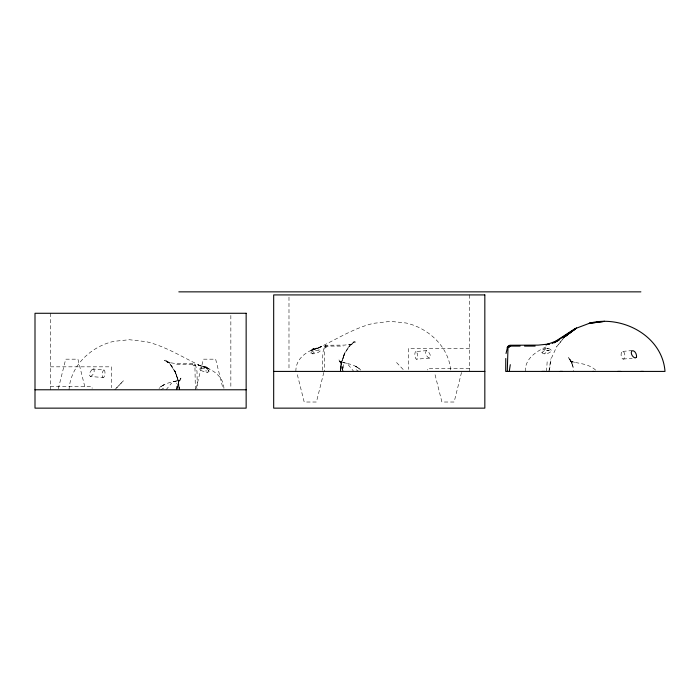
<?xml version="1.0" encoding="UTF-8"?>
<svg xmlns="http://www.w3.org/2000/svg" width="700" height="700" viewBox="0 0 700 700"><rect width="100%" height="100%" fill="white"/><g stroke="black" fill="none" stroke-linecap="round" stroke-linejoin="round"><path stroke-width="0.53" stroke-dasharray="3.5 2.62" d="M176.365 389.777L176.418 383.031M322.481 370.335L322.831 353.01L324.266 346.465L326.086 345.249L344.488 345.118L352.809 343.945L348.828 344.829L355.416 341.941L350.324 344.89L354.401 341.425L347.533 348.425L343.787 355.224L349.738 345.546L347.533 348.425M546.551 371.42L547.207 361.025M341.005 363.562L340.305 371.42L341.399 363.055L345.118 352.214L341.609 362.014L340.681 370.37M340.559 371.42L341.399 363.055L344.356 354.2L341.609 362.014L340.559 371.42L341.399 363.055M176.925 389.777L177.494 385.07L176.916 389.777L177.424 385.49L179.112 380.678L178.185 382.769L180.994 378.07L178.754 381.421L180.425 379.969C173.18 382.025 164.439 382.559 159.023 388.483M295.873 371.42C295.54 356.895 309.575 349.536 321.738 346.596L318.089 348.005C336.385 339.447 353.692 328.09 373.555 323.33L390.46 321.361L405.947 322.98C428.794 328.09 449.312 347.252 450.8 371.42M525.262 371.42C524.939 357.787 537.574 350.613 548.354 345.896M548.914 371.42L550.821 358.881M549.413 370.352L551.233 358.584L556.736 346.57L563.334 338.537M320.25 350.945C318.57 352.905 311.588 355.749 310.634 352.082C311.299 344.041 328.554 351.977 315.166 350.543M69.029 389.777C70.516 365.61 91.035 346.447 113.881 341.338L129.369 339.719L146.274 341.688C166.136 346.447 183.444 357.805 201.74 366.371L198.091 364.954C210.254 367.894 224.289 375.252 223.956 389.777M199.579 369.303C205.319 359.713 215.74 376.967 202.309 371C194.714 368.2 208.346 367.334 209.125 371.429M310.704 353.071L311.876 351.671L315.149 350.543M58.319 388.727L65.704 359.179L77.928 359.179L85.33 388.727M196.026 388.727L203.411 359.179L215.635 359.179L223.037 388.727M323.803 372.479L316.418 402.019L304.194 402.019L296.791 372.479M461.519 372.444L454.125 402.019L441.901 402.019L434.49 372.444M325.342 345.651L324.686 349.221L324.459 371.42M541.756 352.66L544.154 350.814L549.176 350.315C545.983 349.387 553.971 352.249 550.559 349.545C547.96 347.113 542.754 348.171 541.73 351.715C542.15 355.757 550.261 353.369 551.285 350.875M544.714 353.762L545.913 352.572M564.637 336.936L556.736 346.57M166.075 389.777L171.666 383.031M92.032 369.67C90.475 371.131 88.016 375.051 90.457 376.477L103.303 377.554M92.05 369.652L93.284 368.996L104.282 370.108A3.85 1.426 -85.2 0 1 104.965 373.564L104.772 375.043A3.85 1.426 -85.2 0 1 102.349 376.512M161.044 389.777L163.555 388.141M103.74 369.871L102.27 372.382L102.34 376.539M547.628 350.262L546.665 350.709L547.645 350.341M416.089 351.514L415.555 351.741A3.859 1.435 85.3 0 0 414.855 355.206L415.056 356.685A3.859 1.435 85.3 0 0 417.489 358.172L417.559 354.025L416.089 351.514L426.545 350.63C429.056 351.488 431.882 356.265 429.433 358.094L416.526 359.196M327.329 346.089L325.832 347.594L324.914 346.841L324.021 347.594L324.844 346.089L343.131 346.089M429.371 358.12C426.983 357.359 423.955 352.494 426.545 350.63M314.991 349.134L310.389 350.884L321.738 346.596M90.457 376.477C93.047 375.454 94.946 371.963 93.949 369.294L93.328 369.014M204.067 367.675L205.643 367.439M543.944 349.3L545.913 349.055M175.367 381.229L178.377 380.66L173.093 381.658M622.79 351.391L631.636 350.604M623.166 359.074L632.222 358.269M314.186 349.081L315.761 349.317M469.525 348.469L408.328 348.469L408.328 369.355M313.075 352.581L314.326 352.581M176.697 364.455L195.562 364.831L196.998 371.368L197.347 388.692M50.304 366.826L111.501 366.826L111.501 387.721M469.525 368.358L427.709 368.358L427.709 370.011M205.502 370.939L206.754 370.939M50.304 386.724L92.12 386.724L92.12 388.377M206.745 372.12L207.506 372.137M341.451 362.303C348.18 363.562 355.924 364.884 360.806 370.125M346.736 363.3L339.404 361.611L341.058 362.556L339.36 361.209L341.075 363.064L338.835 359.713L341.644 364.411L340.716 362.32L342.405 367.132L342.912 371.42L342.335 366.713L342.904 371.42M198.091 364.954L209.44 369.241L204.838 367.491M192.5 364.455L193.996 365.951L194.915 365.207L193.742 363.606L175.341 363.475L167.02 362.303L171.001 363.195L164.412 360.299L169.505 363.248L165.428 359.783L172.296 366.791L176.041 373.581L170.091 363.912L175.481 372.558L178.22 380.371L179.148 388.736M356.274 369.784L358.785 371.42M194.486 364.009L195.808 365.951L194.915 365.207L195.37 389.777M396.567 362.53L405.011 371.42M348.162 364.665L353.754 371.42M595.648 370.125C589.173 363.983 579.434 363.475 571.13 361.681L574.971 362.46L570.57 361.034L572.119 362.023L568.715 358.619L571.769 362.084L568.558 357.613L572.285 363.562L570.036 359.704L572.95 366.363L571.051 361.095L572.95 366.363L573.562 371.42M175.481 372.558L174.711 370.58L178.22 380.371L179.27 389.777L178.43 381.421L175.481 372.558L178.43 381.421L179.524 389.777M178.43 381.421L179.27 389.777M343.411 364.665L343.464 371.42M469.525 294.919L469.525 371.42M288.986 297.106L288.986 370.326M230.843 315.464L230.843 388.684M50.304 313.276L50.304 389.777M621.521 352.406L621.171 353.623A3.859 1.864 85 0 0 622.921 359.021A3.859 1.864 85 0 0 624.811 354.882A3.859 1.864 85 0 0 622.09 351.627L621.521 352.406M123.261 380.896L114.817 389.777L123.261 380.896M162.662 385.578L160.484 386.942L164.185 384.738L162.662 385.578M313.976 348.652L312.76 349.3L313.976 348.652M204.111 366.713L202.895 366.957L204.111 366.713M313.084 353.762L312.322 353.78L313.084 353.762M546.849 348.355L548.144 348.591L546.849 348.355M315.717 348.355L316.934 348.6L315.717 348.355M205.852 367.01L207.069 367.658L205.852 367.01M357.166 367.22L355.644 366.38L359.345 368.585L357.166 367.22"/><path stroke-width="1.05" d="M505.785 358.496L505.698 371.42L665 371.42C662.419 336.035 622.431 314.825 589.942 323.085L574.858 328.773L552.178 343.507M636.536 356.983C636.904 354.419 634.918 350.079 631.872 350.744C630.149 353.071 632.406 357.28 635.241 357.998L636.492 357.053M506.03 353.5L507.701 346.465L510.562 346.089M509.267 371.42L510.282 364.665M565.311 336.123L564.043 337.155L576.511 328.046L564.812 336.569L575.094 329.053L554.137 342.755M507.176 347.594L508.742 345.642L509.985 345.249L538.256 345.118L549.587 343.945L545.851 344.829L559.081 340.069L554.33 342.676M562.975 337.995L570.246 332.299M565.46 336.14L573.099 330.365L564.043 337.155M548.678 371.42L547.977 371.42M178.824 291.856L640.894 291.856M520.091 346.089L511.192 346.089L509.801 346.465L508.935 347.594L508.025 346.841L507.273 371.42M524.554 346.089L535.133 346.089M617.654 371.42L620.69 371.42M640.867 371.42L643.431 371.42M273.683 371.42L484.829 371.42M545.064 371.42L541.975 371.42M560.131 371.42L562.52 371.42M35 389.777L246.146 389.777M592.812 371.42L593.88 371.42M604.555 321.361L589.181 323.33L604.555 321.361M484.829 294.919L273.683 294.919L273.683 408.144L484.829 408.144L484.829 294.919M246.146 313.276L35 313.276L35 408.144L246.146 408.144L246.146 313.276"/></g></svg>
